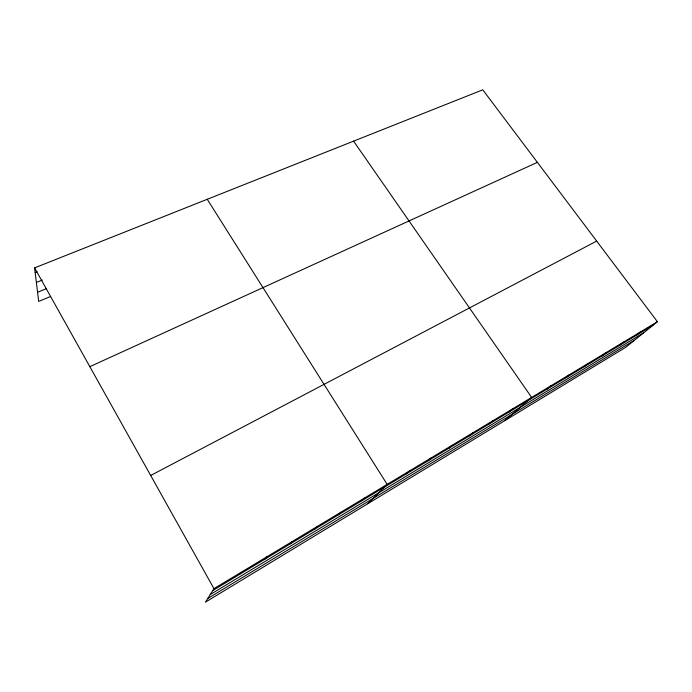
<?xml version="1.0" encoding="UTF-8"?>
<svg xmlns="http://www.w3.org/2000/svg" width="692" height="692" viewBox="0 0 692 692"><rect width="100%" height="100%" fill="white"/><g stroke="black" fill="none" stroke-linecap="round" stroke-linejoin="round"><path stroke-width="1.04" d="M657.4 321.711L213.966 588.65L205.42 602.178L625.516 347.453L657.4 321.711L482.757 89.822L34.6 267.882L38.691 301.409L50.568 296.487M239.337 574.533L240.79 572.5M265.183 558.963L266.87 556.801M290.329 543.808L292.24 541.533M314.799 529.06L316.927 526.673M338.63 514.701L340.966 512.201M361.847 500.714L364.364 498.11M367.807 503.715L387.165 484.383L207.237 199.287M406.515 473.795L409.387 471.01M428.011 460.837L431.047 457.974M448.978 448.208L452.161 445.259M469.444 435.873L472.766 432.855M489.408 423.841L492.868 420.753M508.897 412.103L512.487 408.946M504.918 420.58L531.638 397.416L353.586 141.142M547.078 389.094L550.901 385.816M565.771 377.823L569.715 374.493M584.031 366.821L588.079 363.438M601.867 356.077L606.01 352.643M619.297 345.567L623.535 342.099M636.337 335.309L640.662 331.788M210.238 594.558L643.612 332.843M207.747 598.502L634.279 340.377M212.773 590.544L652.997 325.266M150.683 475.473L596.677 241.084M89.839 366.665L537.381 162.352M37.576 292.266L46.312 288.685M36.382 282.457L42.324 280.052M35.171 272.553L37.117 271.774M34.6 267.882L213.966 588.65"/></g></svg>
